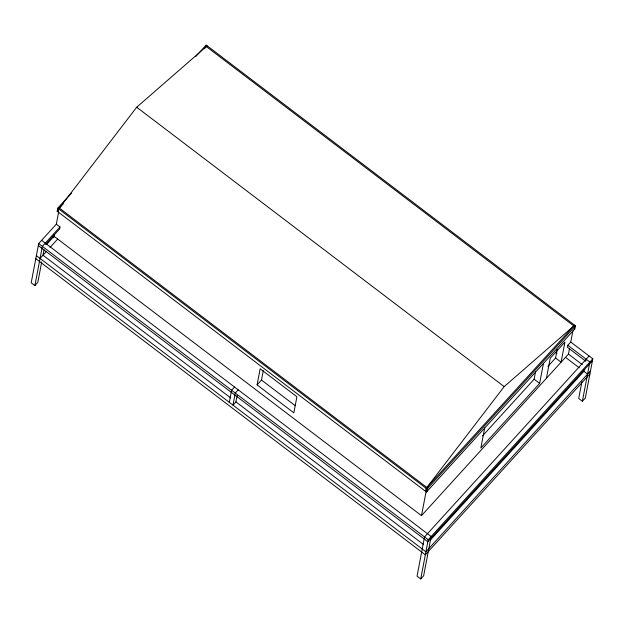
<?xml version="1.0" encoding="UTF-8"?>
<svg xmlns="http://www.w3.org/2000/svg" width="624" height="624" viewBox="0 0 624 624"><rect width="100%" height="100%" fill="white"/><g stroke="black" fill="none" stroke-linecap="round" stroke-linejoin="round"><path stroke-width="0.94" d="M58.633 212.043L56.316 224.188L38.68 243.571L31.2 282.789L34.874 285.581L37.814 282.352L41.707 261.932M34.874 285.581L42.354 246.363L59.99 226.98L56.316 224.188M44.039 249.717L42.994 255.2L230.693 397.909M195.585 56.675L206.162 45.045L575.476 325.845L574.899 328.864L426.473 492.024L57.158 211.224L57.728 208.205L71.588 192.972M58.18 208.907L58.469 207.394L427.783 488.194L427.206 491.213M58.071 211.918L58.648 208.9L63.32 203.767M53.726 237.76L54.366 234.421M59.99 226.98L59.608 228.992L45.552 244.444M229.304 402.324L231.605 390.257L234.546 387.028M238.22 389.821L235.279 393.05L232.978 405.116L235.919 401.887L237.143 395.483M257.088 384.899L260.153 368.807L296.907 396.747L293.834 412.838L257.088 384.899L261.495 380.047L263.297 370.586M425.552 491.322L426.13 488.303L574.556 325.151M46.348 244.678L54.015 236.254L421.496 515.658L426.114 491.447M426.473 492.024L427.05 489.005L575.476 325.845M589.126 356.015L424.531 536.944L417.05 576.163L420.724 578.955L428.212 539.737L592.8 358.808L570.749 342.046L572.887 330.837M484.684 427.908L480.854 448.024L539.635 383.401L543.473 363.293M482.524 435.934L534.121 379.213L535.579 371.553M546.406 378.347L550.243 358.231L564.938 342.077L561.101 362.185L555.586 357.997L557.232 349.378M570.749 342.046L567.809 345.275L567.427 347.287L585.803 361.257M421.496 515.658L568.448 354.112L569.494 348.629M574.166 329.675L574.743 326.656L205.421 45.856M581.896 381.755L578.705 398.463L582.379 401.255L585.32 398.026L592.8 358.808M430.42 540.01L583.885 371.311L584.236 369.486M585.928 360.586L586.186 359.245M582.379 401.255L589.859 362.037L567.809 345.275M59.381 208.096L136.703 107.211L206.341 46.55M426.863 487.5L504.176 386.615L573.823 325.954M204.376 48.719L207.074 45.747M57.158 211.224L57.892 210.413M40.053 258.43L46.192 251.69M50.021 247.471L57.689 239.047M547.919 366.428L555.586 357.997M592.418 360.82L427.822 541.749L38.298 245.583M590.499 370.874L425.903 551.803L36.379 255.637M589.922 373.893L425.334 554.822L35.802 258.656M420.724 578.955L423.665 575.726L431.145 536.507L41.621 240.341M568.448 354.112L582.231 364.588M565.508 357.341L579.29 367.817M583.885 371.311L587.558 374.104M555.446 352.42L556.99 353.597M534.121 379.213L539.635 383.401M136.703 107.211L504.176 386.615M57.728 208.205L427.05 489.005M261.495 380.047L295.183 405.662M38.68 243.571L428.212 539.737M235.919 401.887L423.618 544.596"/></g></svg>
